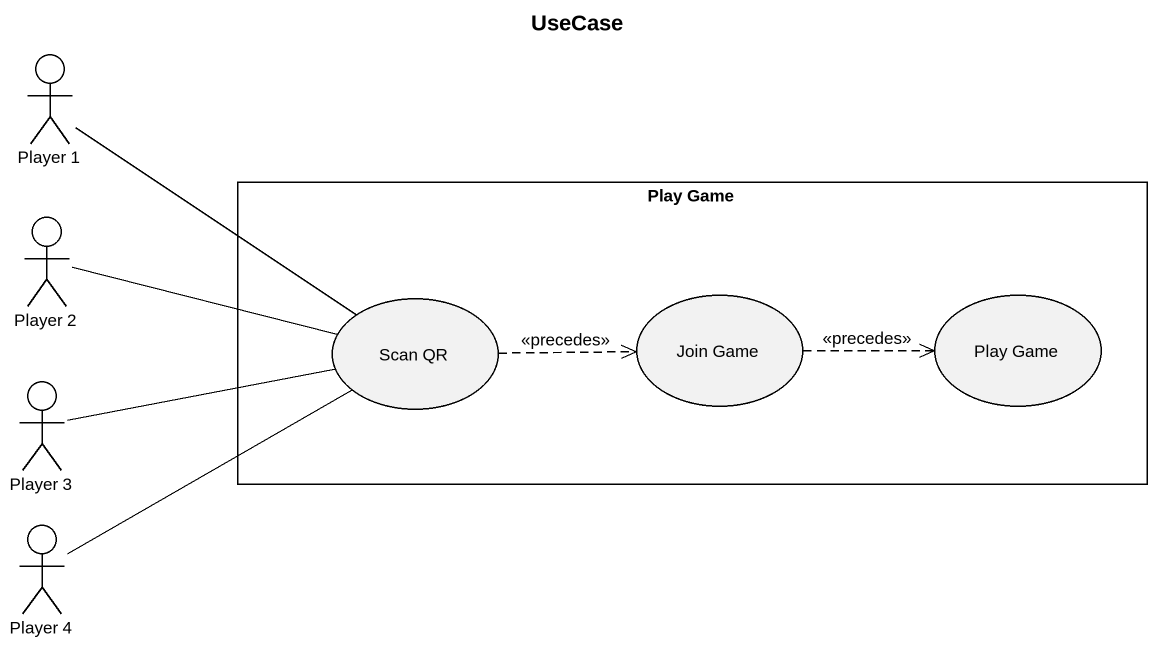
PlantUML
@startuml
title UseCase
actor "Player 1" as Player_1
rectangle "Play Game" as Play_Game {
  usecase "Scan QR" as Scan_QR
  usecase "Join Game" as Join_Game
  usecase "Play Game" as Play_Game_2
}
actor "Player 2" as Player_2
actor "Player 3" as Player_3
actor "Player 4" as Player_4
Player_1 -- Scan_QR
Player_2 -right- Scan_QR
Scan_QR .right.> Join_Game : <<precedes>>
Join_Game .right.> Play_Game_2 : <<precedes>>
Player_3 -right- Scan_QR
Player_4 -up- Scan_QR
@enduml
